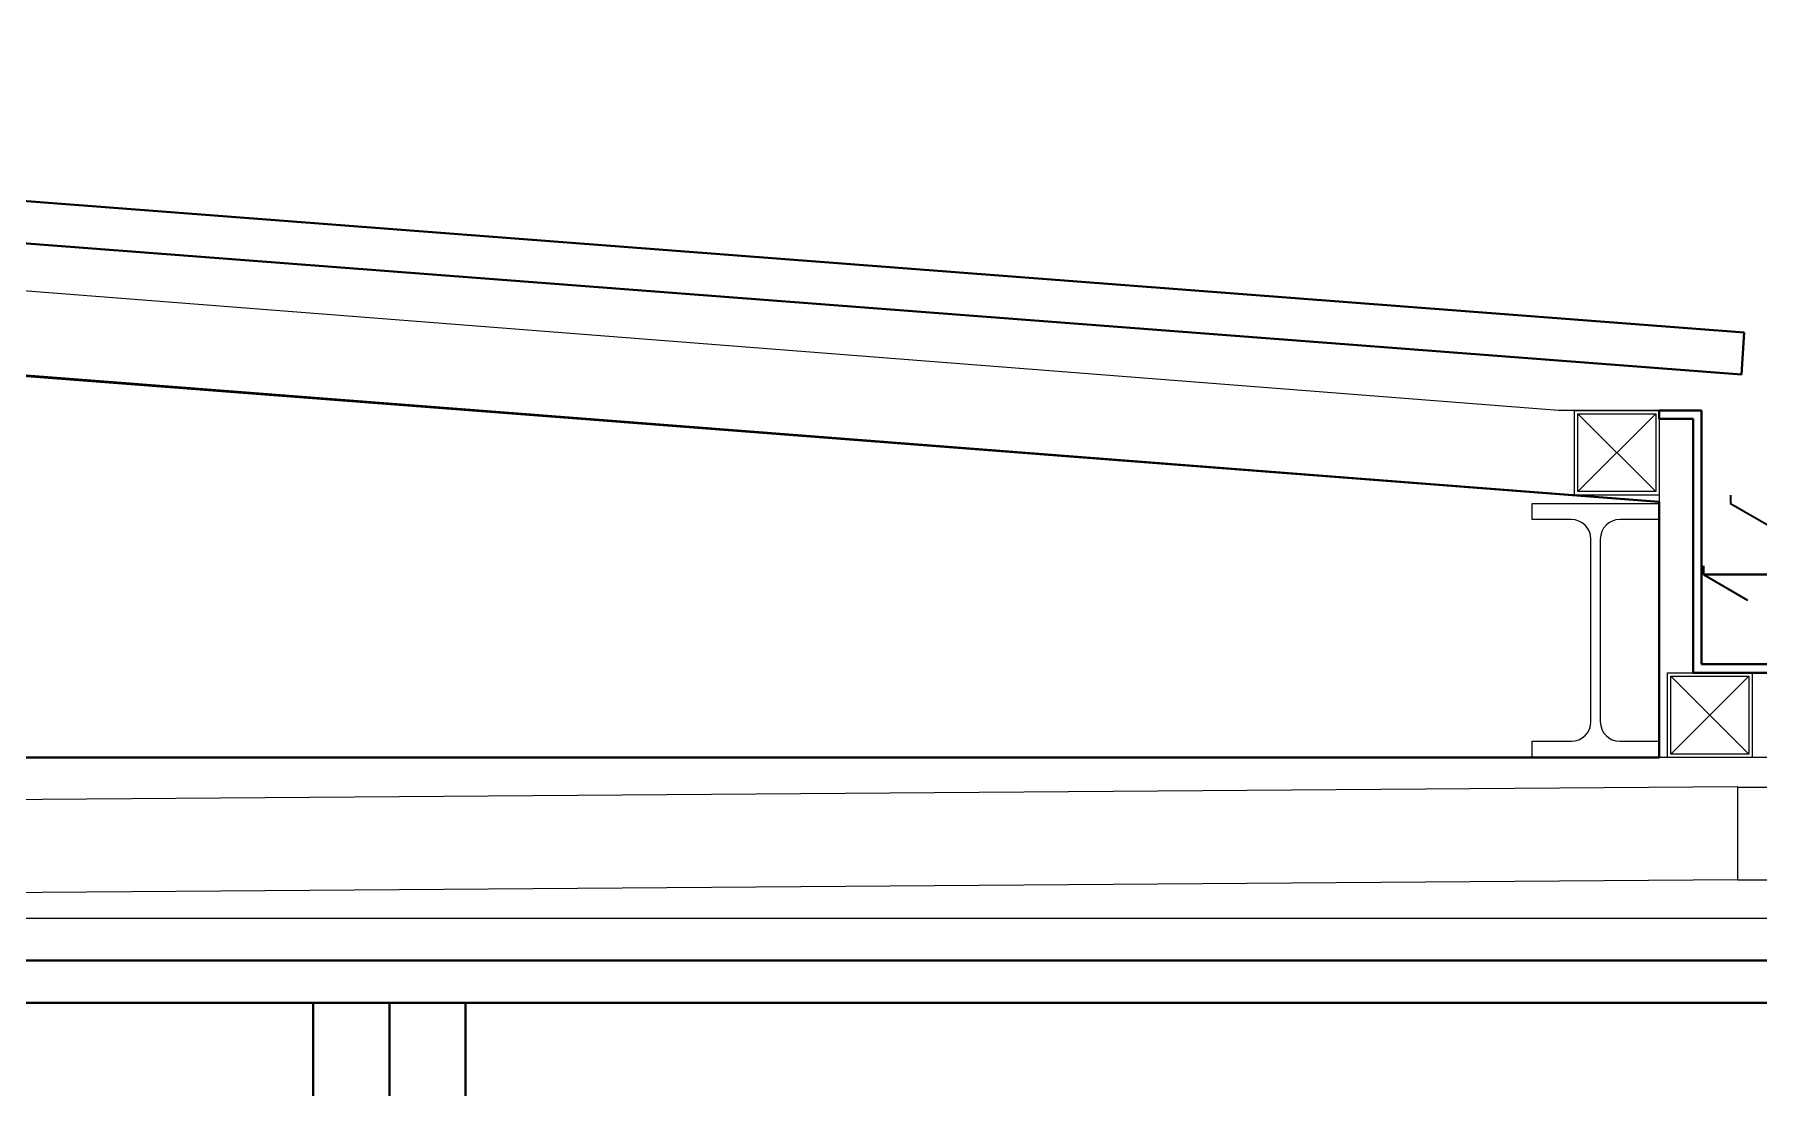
# Model space of a CAD drawing. Header units: millimetres. Extents: x -25371 to 2282244, y -90657 to 147824.
# Drawn here: x 2246181 to 2247199, y 1977 to 2599 of the extents above; entities that cross this region are included whole.
import ezdxf

# ---------------------------------------------------------------- set-up
doc = ezdxf.new("R2010")
doc.units = ezdxf.units.MM
for name, color, linetype, lineweight in [('A-GLAZ-CURT', 7, 'Continuous', 35), ('A-GLAZ-CWMG', 7, 'Continuous', 35), ('P-PIPE', 7, 'Continuous', 35)]:
    doc.layers.add(name, color=color, linetype=linetype, lineweight=lineweight)

# ---------------------------------------------------------------- blocks, each defined once
blk = doc.blocks.new('Rectangular Mullion - Mullion_Top_C-Channel-5081009-VS01 - ELEVATION 1')
at = {"layer": 'A-GLAZ-CWMG', "color": 7}
for p, q in [((32402.8, 106500), (32402.8, 106600)), ((32402.8, 106600), (32402.8, 106590)), ((32402.8, 106600), (33512.4, 106600)), ((32402.8, 106600), (33512.4, 106600)), ((33512.4, 106590), (33512.4, 106600)), ((33512.4, 106600), (33512.4, 106500)), ((32402.8, 106590), (32402.8, 106510)), ((33512.4, 106510), (33512.4, 106590)), ((32402.8, 106510), (32402.8, 106500)), ((33512.4, 106500), (33512.4, 106510)), ((33512.4, 106500), (32402.8, 106500)), ((32402.8, 106500), (33512.4, 106500))]:
    blk.add_line(p, q, dxfattribs=at)
blk = doc.blocks.new('Rectangular Mullion - 45 x 100mm-5524889-VS01 - ELEVATION 1')
at = {"layer": 'A-GLAZ-CWMG', "color": 7}
for p, q in [((32357.8, 106600), (32402.8, 106600)), ((32402.8, 106600), (32357.8, 106600)), ((32357.8, 106600), (32357.8, 103600)), ((32357.8, 103600), (32357.8, 106600)), ((32402.8, 103600), (32402.8, 106600)), ((32402.8, 103600), (32402.8, 106600))]:
    blk.add_line(p, q, dxfattribs=at)
blk = doc.blocks.new('Rectangular Mullion - 45 x 100mm-5525290-VS01 - ELEVATION 1')
at = {"layer": 'A-GLAZ-CWMG', "color": 7}
for p, q in [((32357.8, 106600), (32312.8, 106600)), ((32312.8, 106600), (32357.8, 106600)), ((32312.8, 106600), (32312.8, 105800)), ((32312.8, 106600), (32312.8, 105800)), ((32357.8, 105800), (32357.8, 106600)), ((32357.8, 106600), (32357.8, 105800))]:
    blk.add_line(p, q, dxfattribs=at)
blk = doc.blocks.new('DPA_CP_Entrance Louver Grill Vertical Z - Louver Grill Vertical Z-5525358-VS01 - ELEVATION 1')
at = {"layer": 'A-GLAZ-CURT', "color": 7}
for p, q in [((32282.8, 106600), (31885.2, 106600)), ((32282.8, 106600), (31885.2, 106600)), ((32232.8, 106600), (32282.8, 106600)), ((32282.8, 106600), (32232.8, 106600)), ((32232.8, 106600), (32282.8, 106600)), ((32234.8, 106600), (32232.8, 106600)), ((32282.8, 106600), (32234.8, 106600))]:
    blk.add_line(p, q, dxfattribs=at)
blk = doc.blocks.new('DPA_CP_Entrance Louver Grill Vertical Z - Louver Grill Vertical Z-5525424-VS01 - ELEVATION 1')
at = {"layer": 'A-GLAZ-CURT', "color": 7}
for p, q in [((32282.8, 106600), (32332.8, 106600)), ((32332.8, 106600), (32282.8, 106600)), ((32330.8, 106600), (32282.8, 106600)), ((32282.8, 106600), (32332.8, 106600)), ((33458, 106600), (32282.8, 106600)), ((33458, 106600), (32282.8, 106600)), ((32332.8, 106600), (32330.8, 106600))]:
    blk.add_line(p, q, dxfattribs=at)
blk = doc.blocks.new('Rectangular Mullion - Mullion_Top_C-Channel-5125587-VS01 - ELEVATION 1')
at = {"layer": 'A-GLAZ-CWMG', "color": 7}
for p, q in [((30902.8, 106500), (30902.8, 106600)), ((30902.8, 106600), (30902.8, 106590)), ((30902.8, 106600), (32312.8, 106600)), ((30902.8, 106600), (32312.8, 106600)), ((32312.8, 106590), (32312.8, 106600)), ((32312.8, 106600), (32312.8, 106500)), ((30902.8, 106590), (30902.8, 106510)), ((32312.8, 106510), (32312.8, 106590)), ((30902.8, 106510), (30902.8, 106500)), ((32312.8, 106500), (32312.8, 106510)), ((32312.8, 106500), (30902.8, 106500)), ((30902.8, 106500), (32312.8, 106500))]:
    blk.add_line(p, q, dxfattribs=at)
blk = doc.blocks.new('DPA_CP_Entrance Canopy Lower - Depth 4200-5686501-VS01 - ELEVATION 1')
at = {"layer": 'A-GLAZ-CURT', "color": 7}
for p, q in [((30857.8, 107172), (33157.9, 106996)), ((33157.9, 106996), (30857.8, 107172)), ((33156.5, 106971.1), (30857.8, 107147)), ((30857.8, 107147), (33156.5, 106971.1)), ((33107.8, 106896), (30857.8, 107069.9)), ((30857.8, 107069.9), (33107.8, 106896)), ((33107.8, 106896), (30857.8, 107069.3)), ((30857.8, 107069.3), (33107.8, 106896)), ((33157.9, 106996), (33156.5, 106971.1)), ((33156.5, 106971.1), (33157.9, 106996)), ((33107.8, 106945), (33107.8, 106950)), ((33107.8, 106950), (33132.8, 106950)), ((33132.8, 106950), (33107.8, 106950)), ((33107.8, 106950), (33107.8, 106945)), ((33132.8, 106950), (33132.8, 106800)), ((33132.8, 106800), (33132.8, 106950)), ((33127.8, 106945), (33107.8, 106945)), ((33107.8, 106945), (33127.8, 106945)), ((33127.8, 106795), (33127.8, 106945)), ((33127.8, 106945), (33127.8, 106795)), ((33107.8, 106745), (33107.8, 106896)), ((33107.8, 106896), (33107.8, 106745)), ((33107.8, 106745), (33107.8, 106896)), ((33107.8, 106896), (33107.8, 106745)), ((33132.8, 106800), (33367.8, 106800)), ((33367.8, 106800), (33132.8, 106800)), ((33372.8, 106795), (33127.8, 106795)), ((33127.8, 106795), (33372.8, 106795)), ((30857.8, 106745), (33107.8, 106745)), ((33107.8, 106745), (30857.8, 106745)), ((30857.8, 106745), (33107.8, 106745)), ((33107.8, 106745), (30857.8, 106745)), ((30857.8, 106625), (33452.8, 106625)), ((33452.8, 106625), (30857.8, 106625)), ((33507.8, 106600), (30658, 106600)), ((30658, 106600), (33507.8, 106600))]:
    blk.add_line(p, q, dxfattribs=at)
at = {"layer": 'A-GLAZ-CURT', "color": 7, "lineweight": 9}
for p, q in [((33048.3, 106950), (30857.8, 107120.6)), ((33107.8, 106896), (30857.8, 107069.9)), ((33107.8, 106950), (33048.3, 106950)), ((33057.8, 106900), (33057.8, 106950)), ((33057.8, 106950), (33107.8, 106950)), ((33107.8, 106950), (33107.8, 106900)), ((33107.8, 106950), (33107.8, 106745)), ((33059.8, 106902), (33059.8, 106948)), ((33059.8, 106902), (33105.8, 106948)), ((33105.8, 106902), (33059.8, 106948)), ((33059.8, 106948), (33105.8, 106948)), ((33105.8, 106948), (33105.8, 106902)), ((33107.8, 106900), (33057.8, 106900)), ((33105.8, 106902), (33059.8, 106902)), ((33032.8, 106895), (33107.8, 106895)), ((33032.8, 106885.5), (33032.8, 106895)), ((33107.8, 106895), (33107.8, 106885.5)), ((33055.9, 106885.5), (33032.8, 106885.5)), ((33107.8, 106885.5), (33084.6, 106885.5)), ((33067.5, 106766.1), (33067.5, 106873.9)), ((33073, 106873.9), (33073, 106766.1)), ((33112.7, 106745), (33112.7, 106795)), ((33112.7, 106795), (33162.7, 106795)), ((33114.7, 106747), (33114.7, 106793)), ((33114.7, 106747), (33160.7, 106793)), ((33160.7, 106747), (33114.7, 106793)), ((33114.7, 106793), (33160.7, 106793)), ((33160.7, 106793), (33160.7, 106747)), ((33162.7, 106795), (33162.7, 106745)), ((33032.8, 106754.5), (33055.9, 106754.5)), ((33032.8, 106745), (33032.8, 106754.5)), ((33084.6, 106754.5), (33107.8, 106754.5)), ((33107.8, 106754.5), (33107.8, 106745)), ((33160.7, 106747), (33114.7, 106747)), ((33427.8, 106745), (30857.8, 106745)), ((33107.8, 106745), (33032.8, 106745)), ((33162.7, 106745), (33112.7, 106745)), ((33154.3, 106727.6), (30857.8, 106710.5)), ((33154.3, 106672.6), (33154.3, 106727.6)), ((33154.3, 106727.5), (33209.3, 106727.5)), ((33154.3, 106672.6), (30857.8, 106655.6)), ((33209.3, 106672.5), (33154.3, 106672.5)), ((30857.8, 106650), (33402.8, 106650))]:
    blk.add_line(p, q, dxfattribs=at)
for centre, start, end in [((33055.9, 106873.9), 0, 90), ((33084.6, 106873.9), 90, 180), ((33055.9, 106766.1), 270, 0), ((33084.6, 106766.1), 180, 270)]:
    blk.add_arc(centre, 11.6, start, end, dxfattribs=at)
blk = doc.blocks.new('DPA_CP_Entrance Canopy Lower - Depth 4200-V89-VS01 - ELEVATION 1')
at = {"layer": 'A-GLAZ-CURT', "color": 7}
for p, q in [((30857.8, 107172), (33157.9, 106996)), ((33157.9, 106996), (30857.8, 107172)), ((33156.5, 106971.1), (30857.8, 107147)), ((30857.8, 107147), (33156.5, 106971.1)), ((33107.8, 106896), (30857.8, 107069.9)), ((30857.8, 107069.9), (33107.8, 106896)), ((33157.9, 106996), (33156.5, 106971.1)), ((33156.5, 106971.1), (33157.9, 106996)), ((33107.8, 106945), (33107.8, 106950)), ((33107.8, 106950), (33132.8, 106950)), ((33132.8, 106950), (33107.8, 106950)), ((33107.8, 106950), (33107.8, 106945)), ((33132.8, 106950), (33132.8, 106800)), ((33132.8, 106800), (33132.8, 106950)), ((33127.8, 106945), (33107.8, 106945)), ((33107.8, 106945), (33127.8, 106945)), ((33127.8, 106795), (33127.8, 106945)), ((33127.8, 106945), (33127.8, 106795)), ((33107.8, 106745), (33107.8, 106896)), ((33107.8, 106896), (33107.8, 106745)), ((33107.8, 106745), (33107.8, 106896)), ((33107.8, 106896), (33107.8, 106745)), ((33132.8, 106800), (33367.8, 106800)), ((33367.8, 106800), (33132.8, 106800)), ((33372.8, 106795), (33127.8, 106795)), ((33127.8, 106795), (33372.8, 106795)), ((30857.8, 106745), (33107.8, 106745)), ((33107.8, 106745), (30857.8, 106745)), ((30857.8, 106745), (33107.8, 106745)), ((33107.8, 106745), (30857.8, 106745)), ((30857.8, 106625), (33452.8, 106625)), ((33452.8, 106625), (30857.8, 106625)), ((33507.8, 106600), (30658, 106600)), ((30658, 106600), (33507.8, 106600))]:
    blk.add_line(p, q, dxfattribs=at)
at = {"layer": 'A-GLAZ-CURT', "color": 7, "lineweight": 9}
for p, q in [((33048.3, 106950), (30857.8, 107120.6)), ((33107.8, 106896), (30857.8, 107069.9)), ((33107.8, 106950), (33048.3, 106950)), ((33057.8, 106900), (33057.8, 106950)), ((33057.8, 106950), (33107.8, 106950)), ((33107.8, 106950), (33107.8, 106900)), ((33107.8, 106950), (33107.8, 106745)), ((33059.8, 106902), (33059.8, 106948)), ((33059.8, 106902), (33105.8, 106948)), ((33105.8, 106902), (33059.8, 106948)), ((33059.8, 106948), (33105.8, 106948)), ((33105.8, 106948), (33105.8, 106902)), ((33107.8, 106900), (33057.8, 106900)), ((33105.8, 106902), (33059.8, 106902)), ((33107.8, 106895), (33107.8, 106885.5)), ((33112.7, 106745), (33112.7, 106795)), ((33112.7, 106795), (33162.7, 106795)), ((33114.7, 106747), (33114.7, 106793)), ((33114.7, 106747), (33160.7, 106793)), ((33160.7, 106747), (33114.7, 106793)), ((33114.7, 106793), (33160.7, 106793)), ((33160.7, 106793), (33160.7, 106747)), ((33162.7, 106795), (33162.7, 106745)), ((33107.8, 106754.5), (33107.8, 106745)), ((33160.7, 106747), (33114.7, 106747)), ((33427.8, 106745), (30857.8, 106745)), ((33107.8, 106745), (33032.8, 106745)), ((33162.7, 106745), (33112.7, 106745)), ((33154.3, 106727.6), (30857.8, 106710.5)), ((33154.3, 106672.6), (33154.3, 106727.6)), ((33154.3, 106727.5), (33209.3, 106727.5)), ((33154.3, 106672.6), (30857.8, 106655.6)), ((33209.3, 106672.5), (33154.3, 106672.5)), ((30857.8, 106650), (33402.8, 106650))]:
    blk.add_line(p, q, dxfattribs=at)
blk = doc.blocks.new('DPA_CP_Entrance Canopy Lower - Depth 4200-V90-VS01 - ELEVATION 1')
at = {"layer": 'A-GLAZ-CURT', "color": 7}
for p, q in [((30857.8, 107172), (33157.9, 106996)), ((33157.9, 106996), (30857.8, 107172)), ((33156.5, 106971.1), (30857.8, 107147)), ((30857.8, 107147), (33156.5, 106971.1)), ((33107.8, 106896), (30857.8, 107069.9)), ((30857.8, 107069.9), (33107.8, 106896)), ((33157.9, 106996), (33156.5, 106971.1)), ((33156.5, 106971.1), (33157.9, 106996)), ((33107.8, 106945), (33107.8, 106950)), ((33107.8, 106950), (33132.8, 106950)), ((33132.8, 106950), (33107.8, 106950)), ((33107.8, 106950), (33107.8, 106945)), ((33132.8, 106950), (33132.8, 106800)), ((33132.8, 106800), (33132.8, 106950)), ((33127.8, 106945), (33107.8, 106945)), ((33107.8, 106945), (33127.8, 106945)), ((33127.8, 106795), (33127.8, 106945)), ((33127.8, 106945), (33127.8, 106795)), ((33107.8, 106745), (33107.8, 106896)), ((33107.8, 106896), (33107.8, 106745)), ((33107.8, 106745), (33107.8, 106896)), ((33107.8, 106896), (33107.8, 106745)), ((33132.8, 106800), (33367.8, 106800)), ((33367.8, 106800), (33132.8, 106800)), ((33372.8, 106795), (33127.8, 106795)), ((33127.8, 106795), (33372.8, 106795)), ((30857.8, 106745), (33107.8, 106745)), ((33107.8, 106745), (30857.8, 106745)), ((30857.8, 106745), (33107.8, 106745)), ((33107.8, 106745), (30857.8, 106745)), ((30857.8, 106625), (33452.8, 106625)), ((33452.8, 106625), (30857.8, 106625)), ((30658, 106600), (33507.8, 106600)), ((33507.8, 106600), (30707.9, 106600))]:
    blk.add_line(p, q, dxfattribs=at)
at = {"layer": 'A-GLAZ-CURT', "color": 7, "lineweight": 9}
for p, q in [((33048.3, 106950), (30857.8, 107120.6)), ((33107.8, 106896), (30857.8, 107069.9)), ((33107.8, 106950), (33048.3, 106950)), ((33057.8, 106900), (33057.8, 106950)), ((33057.8, 106950), (33107.8, 106950)), ((33107.8, 106950), (33107.8, 106900)), ((33107.8, 106950), (33107.8, 106745)), ((33059.8, 106902), (33059.8, 106948)), ((33059.8, 106902), (33105.8, 106948)), ((33105.8, 106902), (33059.8, 106948)), ((33059.8, 106948), (33105.8, 106948)), ((33105.8, 106948), (33105.8, 106902)), ((33107.8, 106900), (33057.8, 106900)), ((33105.8, 106902), (33059.8, 106902)), ((33107.8, 106895), (33107.8, 106885.5)), ((33112.7, 106745), (33112.7, 106795)), ((33112.7, 106795), (33162.7, 106795)), ((33114.7, 106747), (33114.7, 106793)), ((33114.7, 106747), (33160.7, 106793)), ((33160.7, 106747), (33114.7, 106793)), ((33114.7, 106793), (33160.7, 106793)), ((33160.7, 106793), (33160.7, 106747)), ((33162.7, 106795), (33162.7, 106745)), ((33107.8, 106754.5), (33107.8, 106745)), ((33160.7, 106747), (33114.7, 106747)), ((33427.8, 106745), (30857.8, 106745)), ((33107.8, 106745), (33032.8, 106745)), ((33162.7, 106745), (33112.7, 106745)), ((33154.3, 106727.6), (30857.8, 106710.5)), ((33154.3, 106672.6), (33154.3, 106727.6)), ((33154.3, 106727.5), (33209.3, 106727.5)), ((33154.3, 106672.6), (30857.8, 106655.6)), ((33209.3, 106672.5), (33154.3, 106672.5)), ((30857.8, 106650), (33402.8, 106650))]:
    blk.add_line(p, q, dxfattribs=at)
blk = doc.blocks.new('DPA_CP_Entrance Canopy Lower - Depth 4200-V91-VS01 - ELEVATION 1')
at = {"layer": 'A-GLAZ-CURT', "color": 7}
for p, q in [((30857.8, 107172), (33157.9, 106996)), ((33157.9, 106996), (30857.8, 107172)), ((33156.5, 106971.1), (30857.8, 107147)), ((30857.8, 107147), (33156.5, 106971.1)), ((33107.8, 106896), (30857.8, 107069.9)), ((30857.8, 107069.9), (33107.8, 106896)), ((33157.9, 106996), (33156.5, 106971.1)), ((33156.5, 106971.1), (33157.9, 106996)), ((33107.8, 106945), (33107.8, 106950)), ((33107.8, 106950), (33132.8, 106950)), ((33132.8, 106950), (33107.8, 106950)), ((33107.8, 106950), (33107.8, 106945)), ((33132.8, 106950), (33132.8, 106800)), ((33132.8, 106800), (33132.8, 106950)), ((33127.8, 106945), (33107.8, 106945)), ((33107.8, 106945), (33127.8, 106945)), ((33127.8, 106795), (33127.8, 106945)), ((33127.8, 106945), (33127.8, 106795)), ((33107.8, 106745), (33107.8, 106896)), ((33107.8, 106896), (33107.8, 106745)), ((33107.8, 106745), (33107.8, 106896)), ((33107.8, 106896), (33107.8, 106745)), ((33132.8, 106800), (33367.8, 106800)), ((33367.8, 106800), (33132.8, 106800)), ((33372.8, 106795), (33127.8, 106795)), ((33127.8, 106795), (33372.8, 106795)), ((30857.8, 106745), (33107.8, 106745)), ((33107.8, 106745), (30857.8, 106745)), ((30857.8, 106745), (33107.8, 106745)), ((33107.8, 106745), (30857.8, 106745)), ((30857.8, 106625), (33452.8, 106625)), ((33452.8, 106625), (30857.8, 106625)), ((33507.8, 106600), (30707.9, 106600)), ((30707.9, 106600), (33507.8, 106600))]:
    blk.add_line(p, q, dxfattribs=at)
at = {"layer": 'A-GLAZ-CURT', "color": 7, "lineweight": 9}
for p, q in [((33048.3, 106950), (30857.8, 107120.6)), ((33107.8, 106896), (30857.8, 107069.9)), ((33107.8, 106950), (33048.3, 106950)), ((33057.8, 106900), (33057.8, 106950)), ((33057.8, 106950), (33107.8, 106950)), ((33107.8, 106950), (33107.8, 106900)), ((33107.8, 106950), (33107.8, 106745)), ((33059.8, 106902), (33059.8, 106948)), ((33059.8, 106902), (33105.8, 106948)), ((33105.8, 106902), (33059.8, 106948)), ((33059.8, 106948), (33105.8, 106948)), ((33105.8, 106948), (33105.8, 106902)), ((33107.8, 106900), (33057.8, 106900)), ((33105.8, 106902), (33059.8, 106902)), ((33107.8, 106895), (33107.8, 106885.5)), ((33112.7, 106745), (33112.7, 106795)), ((33112.7, 106795), (33162.7, 106795)), ((33114.7, 106747), (33114.7, 106793)), ((33114.7, 106747), (33160.7, 106793)), ((33160.7, 106747), (33114.7, 106793)), ((33114.7, 106793), (33160.7, 106793)), ((33160.7, 106793), (33160.7, 106747)), ((33162.7, 106795), (33162.7, 106745)), ((33107.8, 106754.5), (33107.8, 106745)), ((33160.7, 106747), (33114.7, 106747)), ((33427.8, 106745), (30857.8, 106745)), ((33107.8, 106745), (33032.8, 106745)), ((33162.7, 106745), (33112.7, 106745)), ((33154.3, 106727.6), (30857.8, 106710.5)), ((33154.3, 106672.6), (33154.3, 106727.6)), ((33154.3, 106727.5), (33209.3, 106727.5)), ((33154.3, 106672.6), (30857.8, 106655.6)), ((33209.3, 106672.5), (33154.3, 106672.5)), ((30857.8, 106650), (33402.8, 106650))]:
    blk.add_line(p, q, dxfattribs=at)
blk = doc.blocks.new('DPA_CP_Entrance Canopy Lower - Depth 4200-5686556-VS01 - ELEVATION 1')
at = {"layer": 'A-GLAZ-CURT', "color": 7}
for p, q in [((30857.8, 107172), (33157.9, 106996)), ((33157.9, 106996), (30857.8, 107172)), ((33156.5, 106971.1), (30857.8, 107147)), ((30857.8, 107147), (33156.5, 106971.1)), ((33107.8, 106896), (30857.8, 107069.9)), ((30857.8, 107069.9), (33107.8, 106896)), ((33157.9, 106996), (33156.5, 106971.1)), ((33156.5, 106971.1), (33157.9, 106996)), ((33107.8, 106945), (33107.8, 106950)), ((33107.8, 106950), (33132.8, 106950)), ((33132.8, 106950), (33107.8, 106950)), ((33107.8, 106950), (33107.8, 106945)), ((33132.8, 106950), (33132.8, 106800)), ((33132.8, 106800), (33132.8, 106950)), ((33127.8, 106945), (33107.8, 106945)), ((33107.8, 106945), (33127.8, 106945)), ((33127.8, 106795), (33127.8, 106945)), ((33127.8, 106945), (33127.8, 106795)), ((33107.8, 106745), (33107.8, 106896)), ((33107.8, 106896), (33107.8, 106745)), ((33107.8, 106745), (33107.8, 106896)), ((33107.8, 106896), (33107.8, 106745)), ((33132.8, 106800), (33204.4, 106800)), ((33367.8, 106800), (33132.8, 106800)), ((33204.4, 106795), (33127.8, 106795)), ((33127.8, 106795), (33372.8, 106795)), ((30857.8, 106745), (33107.8, 106745)), ((33107.8, 106745), (30857.8, 106745)), ((30857.8, 106745), (33107.8, 106745)), ((33107.8, 106745), (30857.8, 106745)), ((30857.8, 106625), (33452.8, 106625)), ((33452.8, 106625), (30857.8, 106625)), ((33507.8, 106600), (30707.9, 106600)), ((30707.9, 106600), (33507.8, 106600))]:
    blk.add_line(p, q, dxfattribs=at)
at = {"layer": 'A-GLAZ-CURT', "color": 7, "lineweight": 9}
for p, q in [((33048.3, 106950), (30857.8, 107120.6)), ((33107.8, 106896), (30857.8, 107069.9)), ((33107.8, 106950), (33048.3, 106950)), ((33057.8, 106900), (33057.8, 106950)), ((33057.8, 106950), (33107.8, 106950)), ((33107.8, 106950), (33107.8, 106900)), ((33107.8, 106950), (33107.8, 106745)), ((33059.8, 106902), (33059.8, 106948)), ((33059.8, 106902), (33105.8, 106948)), ((33105.8, 106902), (33059.8, 106948)), ((33059.8, 106948), (33105.8, 106948)), ((33105.8, 106948), (33105.8, 106902)), ((33107.8, 106900), (33057.8, 106900)), ((33105.8, 106902), (33059.8, 106902)), ((33107.8, 106895), (33107.8, 106885.5)), ((33112.7, 106745), (33112.7, 106795)), ((33112.7, 106795), (33162.7, 106795)), ((33114.7, 106747), (33114.7, 106793)), ((33114.7, 106747), (33160.7, 106793)), ((33160.7, 106747), (33114.7, 106793)), ((33114.7, 106793), (33160.7, 106793)), ((33160.7, 106793), (33160.7, 106747)), ((33162.7, 106795), (33162.7, 106745)), ((33107.8, 106754.5), (33107.8, 106745)), ((33160.7, 106747), (33114.7, 106747)), ((33427.8, 106745), (30857.8, 106745)), ((33107.8, 106745), (33032.8, 106745)), ((33162.7, 106745), (33112.7, 106745)), ((33154.3, 106727.6), (30857.8, 106710.5)), ((33154.3, 106672.6), (33154.3, 106727.6)), ((33154.3, 106727.5), (33209.3, 106727.5)), ((33154.3, 106672.6), (30857.8, 106655.6)), ((33209.3, 106672.5), (33154.3, 106672.5)), ((30857.8, 106650), (33402.8, 106650))]:
    blk.add_line(p, q, dxfattribs=at)
blk = doc.blocks.new('ø100 RD_ - ø100 RD_-4180713-VS01 - ELEVATION 1')
at = {"layer": 'P-PIPE', "color": 7}
for p, q in [((33150, 106900), (33150, 106895)), ((33150, 106895), (33182.8, 106876.1)), ((33133.9, 106858.1), (33133.9, 106853)), ((33133.9, 106853), (33160, 106837.9)), ((33270.9, 106853), (33134.2, 106853)), ((33134.2, 106853), (33270.9, 106853))]:
    blk.add_line(p, q, dxfattribs=at)

msp = doc.modelspace()

# ---------------------------------------------------------------- block references
at = {"layer": 'A-GLAZ-CURT', "color": 7}
for name in ['DPA_CP_Entrance Canopy Lower - Depth 4200-5686501-VS01 - ELEVATION 1', 'DPA_CP_Entrance Canopy Lower - Depth 4200-V89-VS01 - ELEVATION 1', 'DPA_CP_Entrance Canopy Lower - Depth 4200-V89-VS01 - ELEVATION 1', 'DPA_CP_Entrance Canopy Lower - Depth 4200-V90-VS01 - ELEVATION 1', 'DPA_CP_Entrance Canopy Lower - Depth 4200-V91-VS01 - ELEVATION 1', 'DPA_CP_Entrance Canopy Lower - Depth 4200-V91-VS01 - ELEVATION 1', 'DPA_CP_Entrance Canopy Lower - Depth 4200-5686556-VS01 - ELEVATION 1', 'DPA_CP_Entrance Louver Grill Vertical Z - Louver Grill Vertical Z-5525358-VS01 - ELEVATION 1', 'DPA_CP_Entrance Louver Grill Vertical Z - Louver Grill Vertical Z-5525424-VS01 - ELEVATION 1']:
    msp.add_blockref(name, (2214032.412, -104572.744), dxfattribs=at)
at = {"layer": 'A-GLAZ-CWMG', "color": 7}
for name in ['Rectangular Mullion - Mullion_Top_C-Channel-5125587-VS01 - ELEVATION 1', 'Rectangular Mullion - 45 x 100mm-5525290-VS01 - ELEVATION 1', 'Rectangular Mullion - 45 x 100mm-5524889-VS01 - ELEVATION 1', 'Rectangular Mullion - Mullion_Top_C-Channel-5081009-VS01 - ELEVATION 1']:
    msp.add_blockref(name, (2214032.412, -104572.744), dxfattribs=at)
at = {"layer": 'P-PIPE', "color": 7}
msp.add_blockref('ø100 RD_ - ø100 RD_-4180713-VS01 - ELEVATION 1', (2214032.412, -104572.744), dxfattribs=at)

doc.saveas('drawing.dxf')
